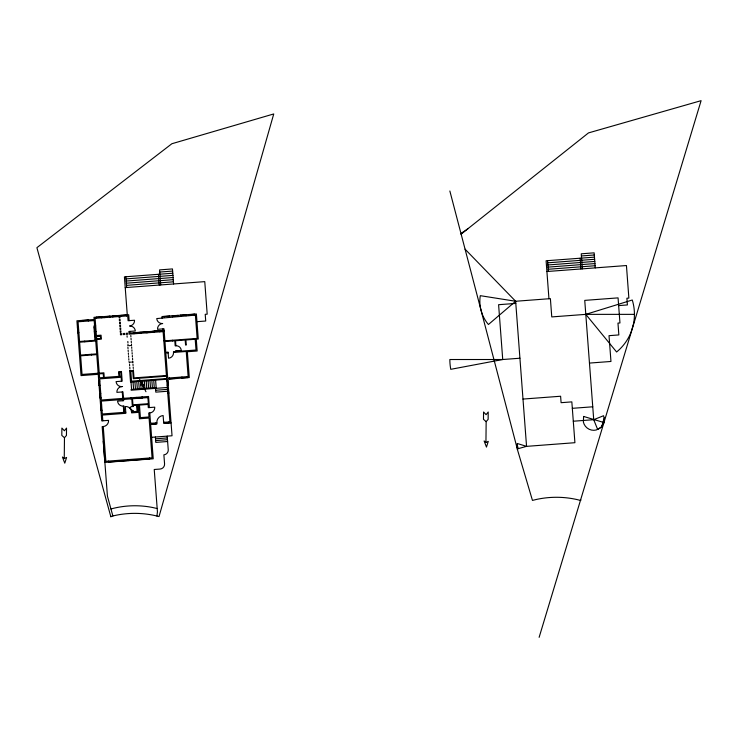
<?xml version="1.0" encoding="UTF-8"?>
<svg xmlns="http://www.w3.org/2000/svg" width="738" height="738" viewBox="0 0 738 738"><rect width="100%" height="100%" fill="white"/><g stroke="black" fill="none" stroke-linecap="round" stroke-linejoin="round"><path stroke-width="1.11" d="M64.252 458.602L62.435 457.034L64.778 463.169L66.605 457.431L64.252 458.602L64.474 437.726L66.448 435.457L66.531 428.105L64.4 430.771L61.881 428.049L61.807 435.402L64.474 437.726M485.936 442.514L484.119 440.946L486.462 447.08L488.279 441.352L485.936 442.514L486.157 421.647L488.132 419.369L488.205 412.016L486.084 414.682L483.565 411.97L483.482 419.322L486.157 421.647M156.908 516.037L157.443 511.932L154.233 469.488L160.1 469.054A4.852 4.852 0 0 0 164.565 463.851L163.882 454.82A4.732 4.732 0 0 0 168.255 449.94L167.203 436.14M465.069 249.176L515.641 301.261L522.993 399.064L560.612 396.241L561.092 402.69L571.839 401.878L574.911 442.699L526.554 446.361L517.31 443.501L517.006 444.839A9.677 9.677 0 0 0 517.227 448.925L532.458 500.41L536.406 499.451A93.772 93.772 0 0 1 576.673 499.488L580.705 500.465L580.843 499.949M601.747 426.601L604.191 418.04M539.127 637.337L701.1 100.663L588.472 132.914L461.13 234.121M515.641 301.261L488.427 324.508A35.793 35.793 0 0 1 481.979 313.438L480.576 308.475A35.793 35.793 0 0 1 480.281 295.67L515.641 301.261L550.391 298.641L551.766 316.916L585.797 314.36L634.44 314.36M461.065 233.872L463.953 231.437M461.019 233.706L468.289 228.429M517.227 448.925L526.554 446.361L522.993 399.064M110.949 508.989L113.117 508.399A91.161 91.161 0 0 1 152.379 507.449L157.185 508.537M110.774 516.489L114.722 515.539A93.772 93.772 0 0 1 154.989 515.567L159.021 516.554L273.743 113.947L171.871 143.735L36.9 247.682L110.894 516.923M159.722 272.045L172.627 271.077M172.784 273.226L124.418 276.861L127.277 314.84M126.013 278.899L158.615 276.446M160.045 276.344L172.95 275.375M126.17 281.049L158.781 278.595M160.211 278.494L173.107 277.525M126.336 283.198L158.938 280.744M160.377 280.643L173.273 279.674M126.502 285.348L159.104 282.894M160.533 282.792L173.43 281.824M125.229 287.608L204.767 281.63L207.184 314.176L205.219 314.323L205.718 321.021L196.963 321.676M581.406 255.957L594.302 254.988M594.468 257.138L546.102 260.772L548.952 298.752M547.697 262.82L580.299 260.366M581.729 260.256L594.625 259.287M547.854 264.97L580.455 262.516M581.895 262.405L594.791 261.436M548.02 267.119L580.621 264.665M582.051 264.555L594.948 263.586M548.177 269.269L580.778 266.815M582.217 266.704L595.114 265.735M546.904 271.519L626.442 265.542L628.868 298.087L626.903 298.244L627.401 304.942L618.647 305.597M96.3 317.349L101.669 316.943M104.538 316.722L109.916 316.325M112.776 316.104L118.154 315.698M121.014 315.486L126.392 315.08M82.84 320.523L88.219 320.117M164.159 316.565L169.528 316.159M172.397 315.947L177.766 315.541M180.635 315.329L186.013 314.923M188.873 314.711L194.251 314.305M95.672 325.855L93.883 325.993L94.962 340.319M77.416 327.414L78.496 327.331M94.113 327.81L94.648 327.773M162.517 323.539A5.387 5.387 0 0 1 156.742 318.567L195.395 315.117L197.138 338.41L164.897 340.827L163.993 328.825L157.545 329.314A5.387 5.387 0 0 1 162.517 323.539L162.692 323.521M77.822 332.783L78.901 332.709M94.316 331.722L96.106 331.593M94.547 333.548L95.082 333.502M515.797 303.41L498.602 304.702L502.726 359.517L450.77 369.323A52.868 52.868 0 0 1 449.848 359.517L502.726 359.517L519.921 358.225M121.124 333.677L121.844 333.622M123.274 333.511L124.704 333.401M126.143 333.299L127.573 333.189M133.947 332.893L139.316 332.487M140.755 332.377L146.124 331.971M147.563 331.869L152.932 331.463M154.371 331.353L159.74 330.947M121.918 334.692L120.488 334.803L120.405 333.724M123.357 334.591L124.787 334.48M126.216 334.369L127.656 334.259M164.196 331.519L129.085 334.157L128.882 331.473L135.331 330.984A5.387 5.387 0 0 0 129.556 326.011A5.387 5.387 0 0 0 134.528 320.237L128.08 320.716L127.711 315.882L95.11 318.336L96.401 335.532L101.06 335.181L101.355 339.12L96.696 339.471L99.233 373.151M96.807 340.91L79.612 342.201L80.58 355.098L96.706 353.88L95.737 340.984M163.449 335.891L164.519 335.818M163.808 340.735L164.888 340.652M127.803 345.781L128.052 344.323M128.873 345.698L129.86 345.624M130.7 345.559L131.558 345.495L131.456 344.065M173.513 352.432L173.467 351.712L175.616 351.556L175.561 350.836L181.29 350.402A5.028 5.028 0 0 0 175.902 345.771L175.183 345.818L174.805 340.808L164.952 341.546L165.764 352.294L168.089 352.118L168.55 358.207A5.387 5.387 0 0 0 173.513 352.432L186.234 351.472L188.125 376.555L167.701 378.087L165.81 353.013L168.144 352.838M130.109 362.183L131.096 362.109M131.945 362.044L132.803 361.98M133.449 370.577L129.685 370.863L130.525 381.97L166.705 379.249L169.915 421.878L163.642 422.348M98.754 381.112L99.824 381.029M169.454 378.862L174.832 378.456M182 377.921L187.369 377.515M99.077 385.411L100.147 385.328M166.825 380.854L167.904 380.78M98.154 373.234L96.761 354.6L80.636 355.817L82.038 374.443L103.892 372.801L104.242 377.459L118.929 376.352L118.578 371.694L121.447 371.482L122.176 381.149L116.078 381.611A5.387 5.387 0 0 0 121.862 386.583L122.573 386.527M167.148 385.153L168.227 385.079M156.161 387.607L131.087 389.489L131.143 390.208L167.323 387.487M99.695 393.649L100.765 393.575M167.434 388.917L168.504 388.843M155.644 390.254L167.471 389.369M167.609 391.251L155.783 392.136L155.506 388.373M100.017 397.948L101.088 397.874M167.757 393.216L168.827 393.142M589.459 363.078L610.963 361.463L609.016 335.67L618.85 334.932L617.964 323.106L619.957 322.958L618.066 297.875L584.745 300.384L593.721 419.691L597.679 429.534L601.147 427.274L603.942 422.542A10.618 10.618 0 0 0 604.256 418.409L603.564 415.725L593.721 419.691L573.297 421.223M142.526 397.321L138.827 397.874L142.545 397.588M100.543 404.941L101.613 404.858M102.813 420.798L102.388 415.07L125.847 413.308L125.34 406.5A5.747 5.747 0 0 1 131.502 411.795L132.757 411.703L132.692 410.808L129.713 407.69A4.308 4.308 0 0 1 132.37 406.509L131.788 398.806L123.55 399.424L123.643 400.679L117.554 401.14A5.387 5.387 0 0 0 123.329 406.103L124.049 406.057L124.519 412.321M132.37 406.509L133.08 406.454M100.949 410.31L102.019 410.227M132.692 410.808L133.403 410.752L133.477 411.647L137.056 411.38L136.595 405.291L133.015 405.559L133.098 406.638M125.774 412.228L102.305 413.99L101.337 401.094L122.831 399.479L122.923 400.734M149.786 412.948L148.707 413.022L149.002 416.97L140.404 417.616L139.464 405.07L148.061 404.424L148.301 407.653L154.749 407.164A5.387 5.387 0 0 1 149.786 412.948L150.561 423.335L156.834 422.865A6.827 6.827 0 0 1 163.126 415.54L163.725 423.428L171.068 422.874M129.15 320.643L128.707 314.729L93.957 317.34L94.113 319.489L76.918 320.781L81.042 375.596L98.237 374.304L101.743 420.881L108.551 420.365A5.747 5.747 0 0 1 103.246 426.536L102.167 426.61L104.861 462.44L153.227 458.805L150.644 424.405L156.917 423.935L156.834 422.865M151.613 424.156L155.921 423.833M164.602 423.178L168.901 422.856M151.613 437.311L172.037 435.771L167.784 379.166L189.279 377.552L187.341 351.749L197.166 351.011L196.28 339.194L198.273 339.037L196.382 313.964L161.991 316.547L162.111 318.161M155.515 438.815L167.332 437.929M572.328 408.326L592.752 406.795M155.644 440.604L167.471 439.719M167.6 441.509L155.783 442.394L155.377 437.025M108.523 461.988L128.412 460.494M129.657 460.392L149.546 458.898M162.028 330.596L164.122 330.476L152.923 331.279L153.006 332.358M139.639 379.443L141.733 383.52L140.838 384.978L144.307 384.618L143.227 386.426L145.967 391.74M517.08 444.433L518.233 448.649M112.877 515.982L107.434 496.176L103.265 441.158M449.857 191.004L516.96 447.579M595.271 267.885L594.145 252.839L581.249 253.807L582.374 268.853M580.133 258.217L580.944 268.964M547.531 260.671L548.343 271.418M194.232 314.12L194.315 315.2M188.863 314.526L188.946 315.606M185.994 314.748L186.077 315.818M187.304 376.62L187.387 377.69M180.626 315.144L180.699 316.224M177.757 315.366L177.84 316.436M181.926 377.017L182.009 378.096M173.596 283.973L172.461 268.927L159.565 269.896L160.7 284.942M175.902 345.771L175.524 340.753L185.192 340.024L185.57 345.043L186.29 344.987L185.911 339.969L195.201 339.268L196.013 350.024L176.327 351.5L176.271 350.781M172.378 315.772L172.461 316.842M172.6 340.255L172.655 340.965M174.768 377.561L174.841 378.631M169.519 315.984L169.592 317.054M167.231 340.652L167.277 341.371M169.389 377.967L169.472 379.037M164.14 316.39L164.223 317.46M167.72 380.79L168.043 385.088M168.329 388.852L168.651 393.151M162.923 328.908L163.043 330.523L130.082 333.004L129.962 331.39M163.126 331.593L166.419 375.485L134.002 377.921L133.393 369.858M158.458 274.296L159.26 285.043M168.836 421.961L168.919 423.04M159.731 330.772L159.805 331.842M164.537 422.284L164.62 423.363M154.353 331.178L154.436 332.248M155.598 380.079L156.216 388.317M153.716 380.227L154.288 387.745M155.847 422.939L155.93 424.009M151.834 380.365L152.406 387.884M147.545 331.685L147.628 332.764M149.952 380.504L150.524 388.031M146.115 331.796L146.198 332.866M151.548 423.261L151.631 424.332M148.08 380.651L148.642 388.17M149.38 407.57L148.541 396.463L123.467 398.354L122.978 391.906L116.89 392.358A5.387 5.387 0 0 1 121.862 386.583M146.198 380.79L146.761 388.308M140.737 332.201L140.82 333.272M144.316 380.928L144.879 388.456M149.482 458.003L149.556 459.082M139.307 332.303L139.39 333.382M142.434 381.076L142.997 388.594M142.093 396.952L142.176 398.022M140.552 381.223L141.115 388.732M138.67 381.352L139.233 388.88M133.929 332.709L134.012 333.788M136.788 381.5L137.36 389.018M136.724 397.358L136.798 398.428M134.906 381.638L135.478 389.157M130.811 335.467L130.912 336.897M131.023 338.336L131.133 339.766M131.235 341.196L131.346 342.635M131.668 346.934L131.779 348.364M131.881 349.794L131.991 351.233M132.102 352.663L132.203 354.102M132.314 355.531L132.425 356.961M132.536 358.4L132.637 359.83M132.748 361.26L132.858 362.699M132.96 364.129L133.071 365.559M133.181 366.998L133.283 368.428M125.847 276.75L126.659 287.497M133.024 381.777L133.596 389.304M126.382 314.905L126.456 315.975M131.013 381.933L131.576 389.452M127.831 341.454L127.942 342.884M129.454 362.948L128.984 361.546M129.556 364.387L129.667 365.817M129.777 367.247L129.879 368.686M129.989 370.116L130.045 370.836M127.047 335.753L127.157 337.183M127.905 347.211L128.015 348.65M128.126 350.08L128.227 351.509M128.338 352.949L128.449 354.378M128.55 355.817L128.661 357.247M128.772 358.677L128.873 360.116M130.811 397.8L130.894 398.871M131.502 411.795L131.585 412.874L138.928 412.321L139.408 418.769L149.085 418.04L152.074 457.809L105.857 461.287L103.246 426.536M121.004 315.31L121.087 316.381M119.833 316.473L119.943 317.912M120.045 319.342L120.156 320.772M120.266 322.211L120.368 323.641M120.478 325.071L120.589 326.51M120.691 327.94L120.801 329.369M120.912 330.809L121.014 332.238M119.113 316.528L119.224 317.967M119.335 319.397L119.436 320.827M119.547 322.266L119.657 323.696M119.759 325.126L119.87 326.565M119.98 327.995L120.082 329.425M120.193 330.864L120.303 332.294M129.593 459.497L129.676 460.567M118.135 315.523L118.218 316.593M124.362 398.28L124.445 399.359M128.338 459.599L128.421 460.66M121.456 381.205L121.161 377.266L99.667 378.88L101.254 400.024L122.748 398.4L122.268 391.952M123.329 406.103L123.799 412.376M112.766 315.929L112.849 316.999M109.897 316.141L109.98 317.22M104.528 316.547L104.602 317.617M101.659 316.759L101.743 317.838M108.458 461.093L108.541 462.163M96.281 317.165L96.364 318.244M98.929 381.103L99.252 385.402M99.87 393.64L100.193 397.939M100.719 404.922L101.124 410.3M90.488 340.661L90.534 341.38M91.512 354.277L91.558 354.987M88.209 319.932L88.283 321.012M84.75 341.094L84.805 341.805M85.774 354.71L85.829 355.421M82.831 320.338L82.914 321.417M77.601 327.395L77.997 332.773M583.61 416.444L583.361 422.007A10.618 10.618 0 0 0 596.23 430.005L601.101 427.32L603.942 422.542L583.61 416.444M633.25 325.034L631.165 331.888A48.634 48.634 0 0 1 616.608 351.998L585.797 314.36L632.272 300.006A48.634 48.634 0 0 1 633.25 325.034M94.196 320.569L78.071 321.777L79.556 341.482L95.682 340.273L94.196 320.569M100.423 336.307L96.484 336.611L96.65 338.76L100.589 338.456L100.423 336.307M103.228 373.566L99.289 373.871L99.584 377.81L103.523 377.515L103.228 373.566M120.783 372.247L119.353 372.358L119.648 376.297L121.078 376.195L120.783 372.247M132.785 371.352L130.811 371.5L131.539 381.168L166.65 378.529L166.474 376.205L133.338 378.695L132.785 371.352M147.904 397.597L132.499 398.751L132.96 404.839L148.366 403.686L147.904 397.597M138.384 405.153L137.314 405.236L137.775 411.324L138.845 411.241L138.384 405.153"/></g></svg>
